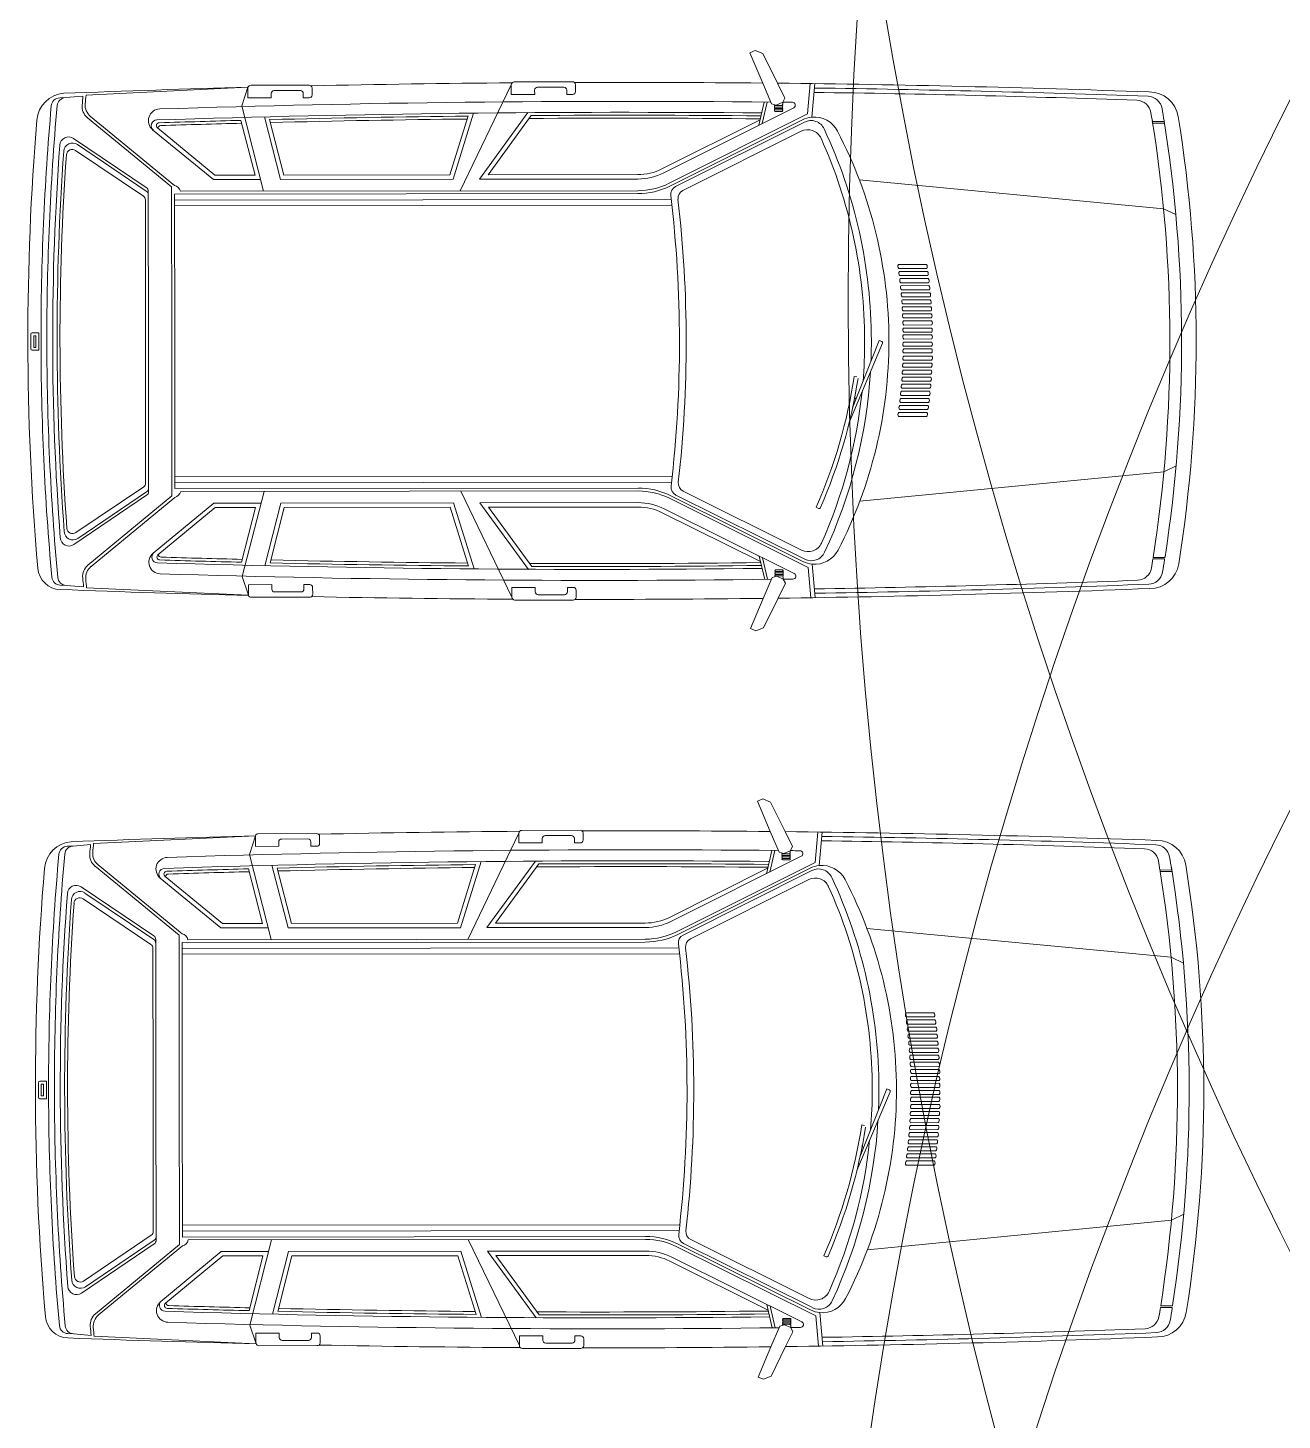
# Model space of a CAD drawing. Header units: millimetres. Extents: x 664 to 1534, y 1164 to 2765.
# Drawn here: x 715.322 to 719.617, y 1385.757 to 1390.523 of the extents above; entities that cross this region are included whole.
import ezdxf

# ---------------------------------------------------------------- set-up
doc = ezdxf.new("R2010")
doc.units = ezdxf.units.MM
doc.layers.get('0').update_dxf_attribs({"lineweight": 20})
doc.layers.add('Barra', color=9, linetype='Continuous', lineweight=9)

msp = doc.modelspace()

# ---------------------------------------------------------------- linework, layer by layer
for p, q in [((717.7939, 1390.4378), (717.8123, 1390.4456)), ((717.7939, 1390.4378), (717.8382, 1390.3344)), ((717.8123, 1390.4456), (717.8386, 1390.4351)), ((717.8386, 1390.4351), (717.8887, 1390.3339)), ((715.5214, 1390.2931), (716.0759, 1390.3198)), ((716.0547, 1390.2558), (716.0757, 1390.3198)), ((716.0754, 1390.3166), (716.0754, 1390.2834)), ((716.0854, 1390.3267), (716.2854, 1390.3269)), ((716.1554, 1390.2985), (716.1554, 1390.2835)), ((716.1654, 1390.3085), (716.2554, 1390.3086)), ((716.2654, 1390.2986), (716.2654, 1390.2836)), ((716.2954, 1390.3169), (716.2954, 1390.2936)), ((716.9774, 1390.3283), (716.8029, 1389.965)), ((716.9774, 1390.3282), (716.9775, 1390.295)), ((716.9775, 1390.295), (717.0575, 1390.2951)), ((716.9874, 1390.3382), (717.1874, 1390.3385)), ((717.0574, 1390.3101), (717.0575, 1390.2951)), ((717.0674, 1390.3201), (717.1574, 1390.3202)), ((717.1674, 1390.3102), (717.1675, 1390.2952)), ((717.1675, 1390.2952), (717.1875, 1390.2952)), ((717.1974, 1390.3285), (717.1974, 1390.3052)), ((717.8382, 1390.3344), (717.8686, 1390.2633)), ((717.8887, 1390.3339), (717.914, 1390.2827)), ((717.9919, 1390.2286), (718.0012, 1390.3325)), ((718.006, 1390.2177), (718.0163, 1390.3323)), ((715.4514, 1390.2844), (715.4313, 1390.2836)), ((715.4514, 1390.2844), (715.511, 1390.2898)), ((716.0547, 1390.2558), (716.1296, 1389.9642)), ((716.0754, 1390.2834), (716.1554, 1390.2835)), ((716.2654, 1390.2836), (716.2854, 1390.2836)), ((717.4972, 1390.0257), (717.9442, 1390.2495)), ((717.843, 1390.2693), (717.8247, 1390.1896)), ((717.8532, 1390.2692), (717.8363, 1390.1954)), ((717.8846, 1390.259), (717.8686, 1390.2633)), ((717.8781, 1390.2607), (717.8781, 1390.2592)), ((717.8801, 1390.2573), (717.9043, 1390.2573)), ((717.8806, 1390.2523), (717.9043, 1390.2523)), ((717.8806, 1390.2473), (717.9043, 1390.2473)), ((717.8846, 1390.259), (717.9066, 1390.2684)), ((717.914, 1390.2827), (717.9066, 1390.2684)), ((717.9067, 1390.2624), (717.9066, 1390.2684)), ((715.8144, 1389.9791), (715.5263, 1390.2157)), ((715.8244, 1389.9839), (715.5367, 1390.2201)), ((716.0518, 1390.2066), (716.1, 1390.0192)), ((716.1322, 1390.2186), (716.1873, 1390.0043)), ((716.1501, 1390.2091), (716.1989, 1390.0193)), ((716.7669, 1390.02), (716.8292, 1390.2215)), ((716.7779, 1390.005), (716.848, 1390.2314)), ((716.8683, 1390.0051), (717.0344, 1390.2331)), ((716.8978, 1390.0201), (717.0457, 1390.2232)), ((717.4905, 1390.0391), (717.829, 1390.2086)), ((717.5151, 1389.9899), (717.9919, 1390.2286)), ((717.522, 1389.9822), (717.9742, 1390.2086)), ((717.5398, 1389.9799), (717.9808, 1390.2007)), ((717.8806, 1390.2423), (717.9043, 1390.2423)), ((717.8806, 1390.2373), (717.9043, 1390.2373)), ((719.1722, 1390.2024), (719.2104, 1390.2025)), ((719.173, 1390.1974), (719.2118, 1390.1975)), ((715.9575, 1390.004), (715.7496, 1390.1747)), ((715.9628, 1390.019), (715.7661, 1390.1805)), ((717.5646, 1389.9665), (717.9698, 1390.1695)), ((715.7278, 1389.9767), (715.4785, 1390.1448)), ((715.7179, 1389.9473), (715.4855, 1390.1039)), ((715.7278, 1389.9647), (715.4919, 1390.1237)), ((716.1, 1390.0192), (715.9628, 1390.019)), ((716.7669, 1390.02), (716.1989, 1390.0193)), ((717.4103, 1390.0207), (716.8978, 1390.0201)), ((715.7344, 1389.9643), (715.735, 1389.4498)), ((715.8144, 1389.9791), (715.815, 1389.4499)), ((717.4104, 1389.9657), (715.8444, 1389.9639)), ((716.1193, 1390.0042), (715.9575, 1390.004)), ((716.7779, 1390.005), (716.1873, 1390.0043)), ((717.4103, 1390.0057), (716.8683, 1390.0051)), ((719.2104, 1389.9038), (718.1692, 1390.0026)), ((715.7245, 1389.9349), (715.725, 1389.4498)), ((717.4104, 1389.9557), (715.8245, 1389.9539)), ((715.8245, 1389.9539), (715.825, 1389.4499)), ((717.5251, 1389.9358), (715.8245, 1389.9339)), ((717.5251, 1389.9158), (715.8245, 1389.9139)), ((719.2104, 1389.9038), (719.2525, 1389.8839)), ((718.3983, 1389.7133), (718.3025, 1389.7132)), ((718.3997, 1389.6993), (718.3039, 1389.6992)), ((718.4018, 1389.6891), (718.306, 1389.689)), ((718.4032, 1389.6751), (718.3074, 1389.675)), ((718.405, 1389.6649), (718.3091, 1389.6648)), ((718.4063, 1389.6509), (718.3105, 1389.6508)), ((718.4074, 1389.6407), (718.3116, 1389.6406)), ((718.4088, 1389.6267), (718.313, 1389.6266)), ((718.4099, 1389.6164), (718.3141, 1389.6163)), ((718.4112, 1389.6024), (718.3155, 1389.6023)), ((718.412, 1389.5922), (718.3162, 1389.5921)), ((718.4133, 1389.5782), (718.3176, 1389.5781)), ((718.4133, 1389.5683), (718.3174, 1389.5682)), ((718.4145, 1389.5443), (718.3187, 1389.5442)), ((718.4146, 1389.5543), (718.3188, 1389.5542)), ((718.4159, 1389.5303), (718.3201, 1389.5302)), ((718.4155, 1389.4955), (718.3197, 1389.4953)), ((718.4158, 1389.52), (718.32, 1389.5199)), ((718.4172, 1389.506), (718.3214, 1389.5059)), ((715.3324, 1389.4744), (715.3324, 1389.4244)), ((715.3598, 1389.4794), (715.3374, 1389.4794)), ((715.3424, 1389.4694), (715.3424, 1389.4294)), ((715.3498, 1389.4694), (715.3424, 1389.4694)), ((715.3499, 1389.4294), (715.3498, 1389.4694)), ((715.3599, 1389.4194), (715.3598, 1389.4794)), ((715.7256, 1388.9648), (715.725, 1389.4498)), ((715.7356, 1388.9353), (715.735, 1389.4498)), ((715.8156, 1388.9207), (715.815, 1389.4499)), ((715.8256, 1388.946), (715.825, 1389.4499)), ((718.1349, 1389.1743), (718.2483, 1389.4433)), ((718.2373, 1389.4534), (718.1459, 1389.2226)), ((718.2456, 1389.4499), (718.2373, 1389.4534)), ((718.4159, 1389.4721), (718.32, 1389.472)), ((718.4169, 1389.4815), (718.3211, 1389.4813)), ((718.4172, 1389.4581), (718.3214, 1389.458)), ((718.4172, 1389.4477), (718.3214, 1389.4476)), ((715.3599, 1389.4194), (715.3374, 1389.4194)), ((715.3499, 1389.4294), (715.3424, 1389.4294)), ((718.4156, 1389.4104), (718.3198, 1389.4103)), ((718.4159, 1389.4337), (718.3201, 1389.4336)), ((718.4169, 1389.4244), (718.3212, 1389.4243)), ((718.4173, 1389.3998), (718.3215, 1389.3997)), ((718.4147, 1389.3615), (718.3189, 1389.3614)), ((718.4148, 1389.3516), (718.3191, 1389.3514)), ((718.416, 1389.3858), (718.3201, 1389.3857)), ((718.4161, 1389.3755), (718.3203, 1389.3754)), ((718.1602, 1389.3283), (718.1513, 1389.3296)), ((718.4116, 1389.3034), (718.3158, 1389.3033)), ((718.4123, 1389.3136), (718.3165, 1389.3135)), ((718.4135, 1389.3375), (718.3177, 1389.3374)), ((718.4136, 1389.3276), (718.3178, 1389.3275)), ((718.4068, 1389.2549), (718.311, 1389.2548)), ((718.4079, 1389.2651), (718.312, 1389.265)), ((718.4092, 1389.2791), (718.3134, 1389.279)), ((718.4103, 1389.2894), (718.3144, 1389.2893)), ((718.4003, 1389.2065), (718.3045, 1389.2064)), ((718.4024, 1389.2167), (718.3065, 1389.2166)), ((718.4037, 1389.2307), (718.3079, 1389.2306)), ((718.4055, 1389.2409), (718.3096, 1389.2408)), ((718.3989, 1389.1925), (718.3031, 1389.1924)), ((719.2115, 1389.0038), (719.2535, 1389.0239)), ((717.5262, 1388.9879), (715.8256, 1388.986)), ((717.5262, 1388.9679), (715.8256, 1388.966)), ((719.2115, 1389.0038), (718.1705, 1388.9026)), ((715.729, 1388.9229), (715.4801, 1388.7542)), ((715.719, 1388.9523), (715.487, 1388.7952)), ((715.729, 1388.935), (715.4935, 1388.7754)), ((715.8156, 1388.9207), (715.528, 1388.6834)), ((715.8256, 1388.916), (715.5385, 1388.6791)), ((717.4115, 1388.9478), (715.8256, 1388.946)), ((717.4116, 1388.9378), (715.8456, 1388.936)), ((716.0565, 1388.6446), (716.1308, 1388.9363)), ((716.9794, 1388.5742), (716.8041, 1388.9371)), ((717.5164, 1388.9139), (717.9937, 1388.6762)), ((717.5233, 1388.9216), (717.976, 1388.6962)), ((717.5411, 1388.9239), (717.9825, 1388.7041)), ((717.5657, 1388.9373), (717.9715, 1388.7353)), ((715.9587, 1388.8961), (715.7513, 1388.725)), ((715.9641, 1388.8811), (715.7678, 1388.7192)), ((716.1206, 1388.8963), (715.9587, 1388.8961)), ((716.1013, 1388.8813), (715.9641, 1388.8811)), ((716.0536, 1388.6938), (716.1013, 1388.8813)), ((716.134, 1388.6819), (716.1886, 1388.8964)), ((716.1519, 1388.6915), (716.2002, 1388.8814)), ((716.7792, 1388.8971), (716.1886, 1388.8964)), ((716.7682, 1388.8821), (716.2002, 1388.8814)), ((716.7682, 1388.8821), (716.831, 1388.6807)), ((716.7792, 1388.8971), (716.8498, 1388.6708)), ((717.4116, 1388.8978), (716.8696, 1388.8972)), ((716.8696, 1388.8972), (717.0362, 1388.6695)), ((717.4116, 1388.8828), (716.8991, 1388.8822)), ((716.8991, 1388.8822), (717.0475, 1388.6795)), ((717.4919, 1388.8646), (717.8308, 1388.6959)), ((717.4986, 1388.8781), (717.946, 1388.6553)), ((718.0293, 1388.8782), (718.0211, 1388.8818)), ((717.8449, 1388.6352), (717.8264, 1388.7148)), ((717.8551, 1388.6353), (717.838, 1388.7091)), ((717.9937, 1388.6762), (718.0033, 1388.5723)), ((718.0077, 1388.6872), (718.0183, 1388.5726)), ((719.1739, 1388.7051), (719.2121, 1388.7052)), ((719.1747, 1388.7101), (719.2135, 1388.7102)), ((716.0565, 1388.6446), (716.0777, 1388.5806)), ((717.8402, 1388.5701), (717.8705, 1388.6413)), ((717.8864, 1388.6456), (717.8705, 1388.6413)), ((717.88, 1388.6439), (717.88, 1388.6453)), ((717.882, 1388.6473), (717.9062, 1388.6474)), ((717.8825, 1388.6673), (717.9061, 1388.6674)), ((717.8825, 1388.6623), (717.9062, 1388.6624)), ((717.8825, 1388.6573), (717.9062, 1388.6574)), ((717.8825, 1388.6523), (717.9062, 1388.6524)), ((717.8864, 1388.6456), (717.9085, 1388.6362)), ((717.9086, 1388.6423), (717.9085, 1388.6362)), ((717.9159, 1388.6219), (717.9085, 1388.6362)), ((715.4533, 1388.6146), (715.4332, 1388.6153)), ((715.4533, 1388.6146), (715.513, 1388.6093)), ((715.5233, 1388.606), (716.0777, 1388.5806)), ((716.0773, 1388.617), (716.1573, 1388.6171)), ((716.0774, 1388.5838), (716.0773, 1388.617)), ((716.1574, 1388.6021), (716.1573, 1388.6171)), ((716.1674, 1388.5921), (716.2574, 1388.5922)), ((716.2673, 1388.6173), (716.2873, 1388.6173)), ((716.2674, 1388.6023), (716.2673, 1388.6173)), ((716.2974, 1388.584), (716.2973, 1388.6073)), ((716.9794, 1388.6075), (717.0594, 1388.6076)), ((716.9794, 1388.5743), (716.9794, 1388.6075)), ((717.0594, 1388.5926), (717.0594, 1388.6076)), ((717.0694, 1388.5826), (717.1594, 1388.5827)), ((717.1694, 1388.6077), (717.1894, 1388.6078)), ((717.1694, 1388.5927), (717.1694, 1388.6077)), ((717.1994, 1388.5745), (717.1994, 1388.5978)), ((717.8907, 1388.5707), (717.9159, 1388.6219)), ((716.0874, 1388.5738), (716.2874, 1388.574)), ((716.9895, 1388.5643), (717.1895, 1388.5645)), ((717.7962, 1388.4666), (717.8402, 1388.5701)), ((717.8408, 1388.4694), (717.8907, 1388.5707)), ((717.7962, 1388.4666), (717.8146, 1388.4588)), ((717.8146, 1388.4588), (717.8408, 1388.4694)), ((717.8198, 1387.8755), (717.8382, 1387.8834)), ((717.8198, 1387.8755), (717.864, 1387.7721)), ((717.8382, 1387.8834), (717.8644, 1387.8729)), ((717.8644, 1387.8729), (717.9146, 1387.7716)), ((717.0033, 1387.7661), (716.8288, 1387.4028)), ((717.0033, 1387.766), (717.0033, 1387.7328)), ((717.0133, 1387.776), (717.2133, 1387.7762)), ((717.2233, 1387.7663), (717.2233, 1387.743)), ((717.864, 1387.7721), (717.8945, 1387.7011)), ((717.9146, 1387.7716), (717.9399, 1387.7205)), ((718.0178, 1387.6664), (718.0271, 1387.7703)), ((718.0318, 1387.6555), (718.0422, 1387.7701)), ((715.4773, 1387.7222), (715.4571, 1387.7214)), ((715.4773, 1387.7222), (715.5369, 1387.7276)), ((715.5473, 1387.7309), (716.1018, 1387.7576)), ((716.0806, 1387.6936), (716.1016, 1387.7576)), ((716.1013, 1387.7544), (716.1013, 1387.7212)), ((716.1013, 1387.7212), (716.1813, 1387.7213)), ((716.1113, 1387.7644), (716.3113, 1387.7647)), ((716.1813, 1387.7363), (716.1813, 1387.7213)), ((716.1913, 1387.7463), (716.2813, 1387.7464)), ((716.2913, 1387.7364), (716.2913, 1387.7214)), ((716.2913, 1387.7214), (716.3113, 1387.7214)), ((716.3213, 1387.7547), (716.3213, 1387.7314)), ((717.0033, 1387.7328), (717.0833, 1387.7328)), ((717.0833, 1387.7478), (717.0833, 1387.7328)), ((717.0933, 1387.7579), (717.1833, 1387.758)), ((717.1933, 1387.748), (717.1933, 1387.733)), ((717.1933, 1387.733), (717.2133, 1387.733)), ((717.9399, 1387.7205), (717.9325, 1387.7062)), ((716.0806, 1387.6936), (716.1555, 1387.402)), ((716.8942, 1387.4428), (717.0603, 1387.6709)), ((717.5231, 1387.4634), (717.9701, 1387.6872)), ((717.8689, 1387.7071), (717.8506, 1387.6274)), ((717.8791, 1387.707), (717.8622, 1387.6332)), ((717.9104, 1387.6968), (717.8945, 1387.7011)), ((717.904, 1387.6985), (717.904, 1387.697)), ((717.906, 1387.695), (717.9302, 1387.695)), ((717.9065, 1387.69), (717.9302, 1387.69)), ((717.9065, 1387.685), (717.9302, 1387.685)), ((717.9065, 1387.68), (717.9302, 1387.68)), ((717.9065, 1387.675), (717.9302, 1387.675)), ((717.9104, 1387.6968), (717.9325, 1387.7062)), ((717.9326, 1387.7001), (717.9325, 1387.7062)), ((715.8403, 1387.4169), (715.5522, 1387.6535)), ((715.8503, 1387.4216), (715.5626, 1387.6579)), ((716.0777, 1387.6443), (716.1259, 1387.457)), ((716.1581, 1387.6564), (716.2132, 1387.4421)), ((716.176, 1387.6469), (716.2248, 1387.4571)), ((716.7928, 1387.4577), (716.8551, 1387.6592)), ((716.8038, 1387.4427), (716.8738, 1387.6692)), ((716.9237, 1387.4579), (717.0716, 1387.6609)), ((717.5164, 1387.4768), (717.8549, 1387.6464)), ((717.541, 1387.4277), (718.0178, 1387.6664)), ((717.5479, 1387.4199), (718.0001, 1387.6464)), ((717.5657, 1387.4176), (718.0067, 1387.6385)), ((719.1981, 1387.6402), (719.2363, 1387.6403)), ((719.1989, 1387.6352), (719.2377, 1387.6353)), ((715.7537, 1387.4145), (715.5043, 1387.5826)), ((715.9833, 1387.4418), (715.7755, 1387.6125)), ((715.9887, 1387.4568), (715.792, 1387.6183)), ((717.5904, 1387.4043), (717.9957, 1387.6073)), ((715.7437, 1387.385), (715.5114, 1387.5417)), ((715.7537, 1387.4024), (715.5178, 1387.5614)), ((716.1452, 1387.442), (715.9833, 1387.4418)), ((716.1259, 1387.457), (715.9887, 1387.4568)), ((716.8038, 1387.4427), (716.2132, 1387.4421)), ((716.7928, 1387.4577), (716.2248, 1387.4571)), ((717.4362, 1387.4435), (716.8942, 1387.4428)), ((717.4362, 1387.4585), (716.9237, 1387.4579)), ((719.2363, 1387.3416), (718.1951, 1387.4404)), ((715.7603, 1387.4021), (715.7609, 1386.8876)), ((715.8403, 1387.4169), (715.8409, 1386.8877)), ((717.4363, 1387.3935), (715.8503, 1387.3916)), ((715.8503, 1387.3916), (715.8509, 1386.8877)), ((717.4363, 1387.4035), (715.8703, 1387.4017)), ((715.7504, 1387.3726), (715.7509, 1386.8876)), ((717.551, 1387.3736), (715.8504, 1387.3716)), ((717.551, 1387.3536), (715.8504, 1387.3516)), ((719.2363, 1387.3416), (719.2784, 1387.3216)), ((718.4242, 1387.1511), (718.3284, 1387.151)), ((718.4256, 1387.1371), (718.3298, 1387.137)), ((718.4277, 1387.1269), (718.3319, 1387.1268)), ((718.4291, 1387.1129), (718.3333, 1387.1128)), ((718.4309, 1387.1026), (718.335, 1387.1025)), ((718.4322, 1387.0887), (718.3364, 1387.0885)), ((718.4333, 1387.0784), (718.3375, 1387.0783)), ((718.4347, 1387.0644), (718.3389, 1387.0643)), ((718.4358, 1387.0542), (718.3399, 1387.0541)), ((718.4371, 1387.0402), (718.3413, 1387.0401)), ((718.4379, 1387.03), (718.342, 1387.0299)), ((718.4391, 1387.006), (718.3433, 1387.0059)), ((718.4392, 1387.016), (718.3434, 1387.0159)), ((718.4404, 1386.9821), (718.3446, 1386.982)), ((718.4405, 1386.992), (718.3447, 1386.9919)), ((718.4417, 1386.9578), (718.3459, 1386.9577)), ((718.4418, 1386.9681), (718.346, 1386.968)), ((715.3582, 1386.9121), (715.3583, 1386.8621)), ((715.3857, 1386.9172), (715.3632, 1386.9171)), ((715.3858, 1386.8572), (715.3857, 1386.9172)), ((718.4414, 1386.9332), (718.3456, 1386.9331)), ((718.4417, 1386.9099), (718.3459, 1386.9098)), ((718.4428, 1386.9192), (718.347, 1386.9191)), ((718.443, 1386.9438), (718.3473, 1386.9437)), ((715.3683, 1386.9071), (715.3683, 1386.8671)), ((715.3757, 1386.9071), (715.3683, 1386.9071)), ((715.3758, 1386.8671), (715.3683, 1386.8671)), ((715.3758, 1386.8671), (715.3757, 1386.9071)), ((715.7515, 1386.4025), (715.7509, 1386.8876)), ((715.7615, 1386.3731), (715.7609, 1386.8876)), ((715.8415, 1386.3585), (715.8409, 1386.8877)), ((715.8515, 1386.3838), (715.8509, 1386.8877)), ((718.1607, 1386.612), (718.2742, 1386.8811)), ((718.2632, 1386.8912), (718.1718, 1386.6603)), ((718.2715, 1386.8877), (718.2632, 1386.8912)), ((718.4418, 1386.8715), (718.346, 1386.8714)), ((718.4428, 1386.8621), (718.347, 1386.862)), ((718.4431, 1386.8959), (718.3473, 1386.8958)), ((718.4431, 1386.8855), (718.3473, 1386.8854)), ((715.3858, 1386.8572), (715.3633, 1386.8571)), ((718.4415, 1386.8481), (718.3457, 1386.848)), ((718.4418, 1386.8236), (718.346, 1386.8234)), ((718.4419, 1386.8133), (718.3462, 1386.8132)), ((718.4432, 1386.8376), (718.3474, 1386.8374)), ((718.1861, 1386.766), (718.1772, 1386.7674)), ((718.4394, 1386.7753), (718.3436, 1386.7752)), ((718.4395, 1386.7654), (718.3437, 1386.7652)), ((718.4406, 1386.7993), (718.3448, 1386.7992)), ((718.4407, 1386.7893), (718.3449, 1386.7892)), ((718.4361, 1386.7271), (718.3403, 1386.727)), ((718.4375, 1386.7411), (718.3417, 1386.741)), ((718.4382, 1386.7514), (718.3424, 1386.7512)), ((718.4314, 1386.6787), (718.3355, 1386.6786)), ((718.4327, 1386.6927), (718.3369, 1386.6926)), ((718.4337, 1386.7029), (718.3379, 1386.7028)), ((718.4351, 1386.7169), (718.3393, 1386.7168)), ((718.4248, 1386.6302), (718.329, 1386.6301)), ((718.4261, 1386.6442), (718.3304, 1386.6441)), ((718.4283, 1386.6545), (718.3324, 1386.6544)), ((718.4296, 1386.6685), (718.3338, 1386.6684)), ((719.2374, 1386.4416), (718.1964, 1386.3404)), ((719.2374, 1386.4416), (719.2794, 1386.4616)), ((715.7449, 1386.3901), (715.5129, 1386.233)), ((717.5521, 1386.4257), (715.8515, 1386.4238)), ((717.5521, 1386.4057), (715.8515, 1386.4038)), ((717.4374, 1386.3856), (715.8515, 1386.3838)), ((715.7549, 1386.3607), (715.5059, 1386.192)), ((715.7549, 1386.3727), (715.5194, 1386.2132)), ((715.8415, 1386.3585), (715.5539, 1386.1212)), ((715.8515, 1386.3538), (715.5644, 1386.1168)), ((717.4374, 1386.3756), (715.8715, 1386.3738)), ((716.0824, 1386.0824), (716.1567, 1386.3741)), ((717.0053, 1386.012), (716.83, 1386.3749)), ((717.5423, 1386.3516), (718.0196, 1386.114)), ((717.5491, 1386.3594), (718.0019, 1386.134)), ((717.5669, 1386.3617), (718.0084, 1386.1419)), ((717.5916, 1386.3751), (717.9974, 1386.1731)), ((715.9846, 1386.3339), (715.7772, 1386.1628)), ((715.99, 1386.3189), (715.7937, 1386.1569)), ((716.1465, 1386.3341), (715.9846, 1386.3339)), ((716.1272, 1386.3191), (715.99, 1386.3189)), ((716.0795, 1386.1316), (716.1272, 1386.3191)), ((716.1598, 1386.1197), (716.2144, 1386.3342)), ((716.1778, 1386.1293), (716.2261, 1386.3192)), ((716.8051, 1386.3349), (716.2144, 1386.3342)), ((716.7941, 1386.3198), (716.2261, 1386.3192)), ((716.7941, 1386.3198), (716.8568, 1386.1185)), ((716.8051, 1386.3349), (716.8756, 1386.1086)), ((717.4375, 1386.3356), (716.8954, 1386.335)), ((716.8954, 1386.335), (717.0621, 1386.1073)), ((717.4375, 1386.3206), (716.925, 1386.32)), ((716.925, 1386.32), (717.0734, 1386.1173)), ((717.5178, 1386.3024), (717.8567, 1386.1337)), ((717.5244, 1386.3158), (717.9719, 1386.093)), ((718.0552, 1386.316), (718.047, 1386.3196)), ((717.8707, 1386.0729), (717.8523, 1386.1526)), ((717.881, 1386.0731), (717.8639, 1386.1468)), ((719.2006, 1386.1479), (719.2394, 1386.1479)), ((717.9083, 1386.1051), (717.932, 1386.1051)), ((717.9083, 1386.1001), (717.932, 1386.1001)), ((718.0196, 1386.114), (718.0291, 1386.0101)), ((718.0336, 1386.1249), (718.0442, 1386.0103)), ((719.1998, 1386.1429), (719.238, 1386.1429)), ((715.4792, 1386.0523), (715.4591, 1386.0531)), ((715.4792, 1386.0523), (715.5389, 1386.0471)), ((716.0824, 1386.0824), (716.1036, 1386.0184)), ((716.1032, 1386.0548), (716.1832, 1386.0549)), ((716.1033, 1386.0216), (716.1032, 1386.0548)), ((716.1832, 1386.0399), (716.1832, 1386.0549)), ((716.2932, 1386.055), (716.3132, 1386.0551)), ((716.2932, 1386.04), (716.2932, 1386.055)), ((717.8661, 1386.0079), (717.8963, 1386.079)), ((717.9123, 1386.0834), (717.8963, 1386.079)), ((717.9059, 1386.0816), (717.9059, 1386.0831)), ((717.9079, 1386.0851), (717.9321, 1386.0851)), ((717.9084, 1386.0951), (717.932, 1386.0951)), ((717.9084, 1386.0901), (717.932, 1386.0901)), ((717.9123, 1386.0834), (717.9344, 1386.074)), ((717.9166, 1386.0085), (717.9418, 1386.0597)), ((717.9345, 1386.0801), (717.9344, 1386.074)), ((717.9418, 1386.0597), (717.9344, 1386.074)), ((715.5492, 1386.0438), (716.1036, 1386.0184)), ((716.1133, 1386.0116), (716.3133, 1386.0118)), ((716.1932, 1386.0299), (716.2832, 1386.03)), ((716.3233, 1386.0218), (716.3232, 1386.0451)), ((717.0053, 1386.0453), (717.0853, 1386.0454)), ((717.0053, 1386.012), (717.0053, 1386.0453)), ((717.0153, 1386.0021), (717.2153, 1386.0023)), ((717.0853, 1386.0304), (717.0853, 1386.0454)), ((717.0953, 1386.0204), (717.1853, 1386.0205)), ((717.1953, 1386.0305), (717.1953, 1386.0455)), ((717.1953, 1386.0455), (717.2153, 1386.0455)), ((717.2253, 1386.0123), (717.2253, 1386.0355)), ((717.8221, 1385.9044), (717.8661, 1386.0079)), ((717.8667, 1385.9072), (717.9166, 1386.0085)), ((717.8405, 1385.8966), (717.8667, 1385.9072)), ((717.8221, 1385.9044), (717.8405, 1385.8966))]:
    msp.add_line(p, q)
for centre, radius, start, end in [((715.4529, 1390.1995), 0.1, 94.3997, 175.2597), ((717.3638, 1341.1883), 49.1483, 91.50165, 92.23727), ((724.3735, 1389.4598), 8.8912, 174.62182, 174.81513), ((716.0854, 1390.3167), 0.01, 161.7545, 180.066), ((716.0854, 1390.3167), 0.01, 90.066, 161.7545), ((716.1654, 1390.2985), 0.01, 90.066, 180.066), ((716.2554, 1390.2986), 0.01, 0.066, 90.066), ((716.2854, 1390.3169), 0.01, 53.8482, 90.066), ((716.2854, 1390.2936), 0.01, 270.066, 0.066), ((717.3638, 1341.1883), 49.1483, 90.44725, 91.25047), ((716.2854, 1390.3169), 0.01, 0.066, 53.8482), ((716.9874, 1390.3282), 0.01, 136.2112, 180.066), ((716.9874, 1390.3282), 0.01, 90.066, 136.2112), ((717.0674, 1390.3101), 0.01, 90.066, 180.066), ((717.1574, 1390.3102), 0.01, 0.066, 90.066), ((717.1874, 1390.3285), 0.01, 52.1104, 90.066), ((717.1874, 1390.3052), 0.01, 270.066, 0.066), ((717.3638, 1341.1883), 49.1483, 89.44705, 90.19851), ((717.1874, 1390.3285), 0.01, 0.066, 52.1104), ((717.3638, 1341.1883), 49.1483, 87.90358, 89.38812), ((717.3638, 1341.1883), 49.1183, 87.95151, 89.24207), ((717.3638, 1341.1883), 49.1333, 87.90744, 89.24073), ((719.1619, 1390.2038), 0.1, 9.1427, 90.066), ((719.1619, 1390.2038), 0.1, 9.1427, 90.066), ((724.3735, 1389.4598), 9.0062, 174.92592, 180.06601), ((724.3735, 1389.4598), 8.9862, 174.90949, 180.06601), ((715.4324, 1390.2537), 0.03, 92.2542, 174.9259), ((715.4526, 1390.2545), 0.03, 92.2307, 174.9095), ((715.558, 1390.2544), 0.05, 174.8494, 230.6091), ((724.3735, 1389.4598), 8.9012, 174.64958, 174.8494), ((715.5684, 1390.2588), 0.05, 174.8151, 230.6091), ((715.775, 1390.2056), 0.04, 91.8683, 230.6091), ((717.3739, 1341.1884), 49.0833, 89.42547, 91.86827), ((717.8801, 1390.2593), 0.002, 180.066, 270.066), ((717.8806, 1390.2548), 0.0025, 90.066, 270.066), ((717.8806, 1390.2498), 0.0025, 90.066, 270.066), ((717.8806, 1390.2448), 0.0025, 90.066, 270.066), ((717.9017, 1390.2623), 0.005, 270.066, 0.9802), ((717.9043, 1390.2548), 0.0025, 270.066, 90.066), ((717.9043, 1390.2498), 0.0025, 270.066, 90.066), ((717.9043, 1390.2448), 0.0025, 270.066, 90.066), ((717.3739, 1341.1884), 49.0833, 89.33934, 89.37789), ((717.9397, 1390.2584), 0.01, 296.6006, 89.3393), ((719.1178, 1390.2253), 0.05, 9.4863, 87.9515), ((719.1561, 1390.2389), 0.05, 9.5722, 87.9074), ((714.4681, 1389.4484), 4.8042, 9.0592, 9.5722), ((724.3735, 1389.4598), 9.0512, 175.25973, 180.06601), ((715.7649, 1390.188), 0.02, 91.8686, 230.6091), ((715.7725, 1390.1883), 0.01, 91.8597, 230.6091), ((717.3639, 1341.1758), 49.0583, 89.45048, 91.86856), ((717.3639, 1341.1758), 49.0483, 91.53283, 91.8597), ((717.3639, 1341.1758), 49.0483, 90.62469, 91.41797), ((717.3639, 1341.1758), 49.0383, 90.62844, 91.41527), ((717.3639, 1341.1758), 49.0383, 89.45561, 90.38034), ((717.3639, 1341.1758), 49.0483, 89.45304, 90.37171), ((717.8806, 1390.2398), 0.0025, 90.066, 270.066), ((717.9043, 1390.2398), 0.0025, 270.066, 90.066), ((718.0145, 1390.1281), 0.09, 95.4724, 116.6006), ((718.0032, 1390.156), 0.05, 25.1043, 116.6006), ((718.0145, 1390.1281), 0.09, 27.4964, 95.4724), ((714.4681, 1389.4484), 4.7642, 9.1072, 9.4863), ((714.4681, 1389.4484), 4.7642, 351.0857, 9.1427), ((719.2104, 1390.2045), 0.002, 270.066, 9.0592), ((714.4681, 1389.4484), 4.8042, 351.1815, 9.1427), ((719.2118, 1390.1955), 0.002, 8.9505, 90.066), ((714.4681, 1389.4484), 4.8542, 350.9893, 9.1427), ((715.4617, 1390.12), 0.03, 56.0157, 175.7633), ((715.7774, 1390.1786), 0.01, 91.8464, 175.3343), ((717.3571, 1341.1758), 49.0383, 91.52229, 91.84638), ((717.9922, 1390.1248), 0.05, 24.279, 116.6006), ((716.4978, 1389.4507), 1.7124, 0.066, 25.1043), ((716.7135, 1389.4509), 1.5567, 0.066, 27.4964), ((724.3735, 1389.4598), 8.9662, 175.76327, 180.06601), ((715.4752, 1390.0988), 0.03, 56.0157, 175.8924), ((715.4744, 1390.0873), 0.02, 56.0157, 175.9665), ((716.4978, 1389.4507), 1.6894, 0.066, 24.279), ((724.3735, 1389.4598), 8.9512, 175.89238, 180.06601), ((724.3735, 1389.4598), 8.9412, 175.96647, 180.06601), ((717.4101, 1390.2057), 0.185, 270.066, 296.6006), ((717.4101, 1390.2057), 0.2, 270.066, 296.6006), ((715.7194, 1389.9643), 0.015, 0.066, 56.0157), ((715.7195, 1389.9522), 0.015, 0.066, 56.0157), ((715.819, 1389.9584), 0.0261, 12.195, 77.9371), ((717.4101, 1390.2057), 0.24, 270.066, 296.6006), ((717.4101, 1390.2057), 0.25, 270.066, 296.6006), ((717.5533, 1389.9531), 0.03, 116.6006, 186.7782), ((717.578, 1389.9397), 0.03, 116.6006, 186.5633), ((715.7095, 1389.9348), 0.015, 0.066, 56.0157), ((713.2957, 1389.447), 4.2575, 0.066, 6.7782), ((713.2957, 1389.447), 4.2805, 0.066, 6.5633), ((718.3112, 1389.707), 0.0107, 144.5014, 226.9316), ((718.3147, 1389.6828), 0.0107, 144.5014, 226.9316), ((718.3909, 1389.7055), 0.0108, 324.7875, 46.1995), ((718.3944, 1389.6813), 0.0108, 324.7875, 46.1995), ((718.3178, 1389.6586), 0.0107, 144.5014, 226.9316), ((718.3203, 1389.6344), 0.0107, 144.5014, 226.9316), ((718.3975, 1389.6571), 0.0108, 324.7875, 46.1995), ((718.4, 1389.6329), 0.0108, 324.7875, 46.1995), ((718.3227, 1389.6101), 0.0107, 144.5014, 226.9316), ((718.3248, 1389.5859), 0.0107, 144.5014, 226.9316), ((718.4024, 1389.6087), 0.0108, 324.7875, 46.1995), ((718.4045, 1389.5844), 0.0108, 324.7875, 46.1995), ((718.3261, 1389.562), 0.0107, 144.5014, 226.9316), ((718.3274, 1389.538), 0.0107, 144.5014, 226.9316), ((718.4058, 1389.5605), 0.0108, 324.7875, 46.1995), ((718.4071, 1389.5365), 0.0108, 324.7875, 46.1995), ((718.3284, 1389.4891), 0.0107, 144.5014, 226.9316), ((718.3287, 1389.5137), 0.0107, 144.5014, 226.9316), ((718.4081, 1389.4877), 0.0108, 324.7875, 46.1995), ((718.4083, 1389.5123), 0.0108, 324.7875, 46.1995), ((724.3735, 1389.4598), 9.0512, 180.06601, 184.9849), ((715.3374, 1389.4744), 0.005, 90.066, 180.066), ((724.3735, 1389.4598), 9.0062, 180.06601, 185.20611), ((724.3735, 1389.4598), 8.9862, 180.06601, 185.22254), ((724.3735, 1389.4598), 8.9662, 180.06601, 184.36876), ((724.3735, 1389.4598), 8.9512, 180.06601, 184.23965), ((724.3735, 1389.4598), 8.9412, 180.06601, 184.16556), ((713.2957, 1389.447), 4.2575, 353.3538, 0.066), ((713.2957, 1389.447), 4.2805, 353.5687, 0.066), ((716.7135, 1389.4509), 1.5567, 332.6356, 0.066), ((716.4978, 1389.4507), 1.6894, 355.3121, 0.066), ((716.4978, 1389.4507), 1.7124, 357.6818, 0.066), ((718.2437, 1389.4453), 0.005, 337.1443, 67.1443), ((718.3287, 1389.4658), 0.0107, 144.5014, 226.9316), ((718.3288, 1389.4398), 0.0107, 133.2004, 215.6306), ((718.4084, 1389.4643), 0.0108, 324.7875, 46.1995), ((718.4084, 1389.4415), 0.0108, 313.9325, 35.3445), ((715.3374, 1389.4244), 0.005, 180.066, 270.066), ((718.3285, 1389.4165), 0.0107, 133.2004, 215.6306), ((718.3288, 1389.3919), 0.0107, 133.2004, 215.6306), ((718.4081, 1389.4181), 0.0108, 313.9325, 35.3445), ((718.4085, 1389.3936), 0.0108, 313.9325, 35.3445), ((716.4978, 1389.4507), 1.7124, 335.0277, 356.4735), ((718.3264, 1389.3437), 0.0107, 133.2004, 215.6306), ((718.3276, 1389.3676), 0.0107, 133.2004, 215.6306), ((718.406, 1389.3453), 0.0108, 313.9325, 35.3445), ((718.4073, 1389.3693), 0.0108, 313.9325, 35.3445), ((716.3989, 1389.5963), 1.7726, 336.229, 351.3464), ((716.3931, 1389.598), 1.7926, 336.4149, 351.1604), ((718.3231, 1389.2955), 0.0107, 133.2004, 215.6306), ((718.3252, 1389.3197), 0.0107, 133.2004, 215.6306), ((718.4028, 1389.2971), 0.0108, 313.9325, 35.3445), ((718.4048, 1389.3214), 0.0108, 313.9325, 35.3445), ((716.4978, 1389.4507), 1.6894, 335.853, 354.1101), ((718.1503, 1389.2529), 0.005, 351.1604, 81.3207), ((718.3183, 1389.247), 0.0107, 133.2004, 215.6306), ((718.3207, 1389.2712), 0.0107, 133.2004, 215.6306), ((718.398, 1389.2487), 0.0108, 313.9325, 35.3445), ((718.4004, 1389.2729), 0.0108, 313.9325, 35.3445), ((718.3118, 1389.1986), 0.0107, 133.2004, 215.6306), ((718.3152, 1389.2228), 0.0107, 133.2004, 215.6306), ((718.3915, 1389.2002), 0.0108, 313.9325, 35.3445), ((718.3949, 1389.2245), 0.0108, 313.9325, 35.3445), ((715.7106, 1388.9648), 0.015, 304.1163, 0.066), ((717.5791, 1388.9642), 0.03, 173.5687, 243.5314), ((715.7206, 1388.9474), 0.015, 304.1163, 0.066), ((715.7206, 1388.9353), 0.015, 304.1163, 0.066), ((715.8201, 1388.9415), 0.0261, 282.195, 347.9371), ((717.4118, 1388.6978), 0.25, 63.5314, 90.066), ((717.4118, 1388.6978), 0.24, 63.5314, 90.066), ((717.5544, 1388.9508), 0.03, 173.3538, 243.5314), ((717.4118, 1388.6978), 0.2, 63.5314, 90.066), ((717.4118, 1388.6978), 0.185, 63.5314, 90.066), ((718.0314, 1388.8828), 0.005, 246.2547, 336.4149), ((715.4632, 1388.7791), 0.03, 184.3688, 304.1163), ((715.4767, 1388.8002), 0.03, 184.2397, 304.1163), ((715.4758, 1388.8117), 0.02, 184.1656, 304.1163), ((715.7767, 1388.6941), 0.04, 129.5229, 268.2638), ((715.7666, 1388.7117), 0.02, 129.5229, 268.2635), ((715.7791, 1388.7211), 0.01, 184.7978, 268.2857), ((717.9938, 1388.7801), 0.05, 243.5314, 335.853), ((718.0048, 1388.7489), 0.05, 243.5314, 335.0277), ((718.0161, 1388.7768), 0.09, 264.6596, 332.6356), ((715.4362, 1388.6802), 0.08, 184.9849, 267.8785), ((715.5599, 1388.6449), 0.05, 129.5229, 185.2826), ((715.5703, 1388.6405), 0.05, 129.5229, 185.3169), ((715.7742, 1388.7115), 0.01, 129.5229, 268.2723), ((717.2526, 1437.7275), 49.0583, 268.26347, 270.68155), ((717.2526, 1437.7275), 49.0483, 268.27232, 268.5992), ((717.2458, 1437.7275), 49.0383, 268.28565, 268.60974), ((717.2526, 1437.7275), 49.0483, 268.71406, 269.50734), ((717.2526, 1437.7275), 49.0383, 268.71676, 269.50359), ((717.2526, 1437.7275), 49.0383, 269.75169, 270.67642), ((717.2526, 1437.7275), 49.0483, 269.76032, 270.67899), ((718.0161, 1388.7768), 0.09, 243.5314, 264.6596), ((719.1196, 1388.6821), 0.05, 272.1805, 350.6458), ((719.1636, 1388.7038), 0.1, 270.066, 350.9893), ((714.4681, 1389.4484), 4.7642, 350.6458, 351.0248), ((714.4681, 1389.4484), 4.8042, 350.5598, 351.0728), ((719.2121, 1388.7032), 0.002, 351.0728, 90.066), ((719.2135, 1388.7122), 0.002, 270.066, 351.1815), ((715.4343, 1388.6453), 0.03, 185.2061, 267.8778), ((715.4544, 1388.6445), 0.03, 185.2225, 267.9013), ((724.3735, 1389.4598), 8.9012, 185.28263, 185.48245), ((724.3735, 1389.4598), 8.8912, 185.3169, 185.5102), ((717.2627, 1437.7149), 49.0833, 268.26376, 270.70656), ((717.8825, 1388.6648), 0.0025, 90.066, 270.066), ((717.8825, 1388.6598), 0.0025, 90.066, 270.066), ((717.8825, 1388.6548), 0.0025, 90.066, 270.066), ((717.8825, 1388.6498), 0.0025, 90.066, 270.066), ((717.882, 1388.6453), 0.002, 90.066, 180.066), ((717.9036, 1388.6424), 0.005, 359.1518, 90.066), ((717.9062, 1388.6649), 0.0025, 270.066, 90.066), ((717.9062, 1388.6599), 0.0025, 270.066, 90.066), ((717.9062, 1388.6549), 0.0025, 270.066, 90.066), ((717.9062, 1388.6499), 0.0025, 270.066, 90.066), ((717.2627, 1437.7149), 49.0833, 270.75414, 270.79269), ((717.9416, 1388.6463), 0.01, 270.7927, 63.5314), ((717.2526, 1437.7149), 49.1183, 270.88996, 272.18051), ((719.1579, 1388.6686), 0.05, 272.2246, 350.5598), ((717.2526, 1437.7149), 49.1483, 267.87851, 268.63038), ((716.0874, 1388.5838), 0.01, 180.066, 198.3775), ((716.0874, 1388.5838), 0.01, 198.3775, 270.066), ((716.1674, 1388.6021), 0.01, 180.066, 270.066), ((716.2574, 1388.6022), 0.01, 270.066, 0.066), ((716.2873, 1388.6073), 0.01, 0.066, 90.066), ((716.2874, 1388.584), 0.01, 306.2838, 0.066), ((717.0694, 1388.5926), 0.01, 180.066, 270.066), ((717.1594, 1388.5927), 0.01, 270.066, 0.066), ((717.1894, 1388.5978), 0.01, 0.066, 90.066), ((717.2526, 1437.7149), 49.1483, 270.74391, 272.22845), ((717.2526, 1437.7149), 49.1333, 270.8913, 272.22459), ((716.2874, 1388.584), 0.01, 270.066, 306.2838), ((717.2526, 1437.7149), 49.1483, 268.88156, 269.68478), ((716.9894, 1388.5743), 0.01, 180.066, 223.9208), ((716.9894, 1388.5743), 0.01, 223.9208, 270.066), ((717.1894, 1388.5745), 0.01, 270.066, 308.0216), ((717.1894, 1388.5745), 0.01, 308.0216, 0.066), ((717.2526, 1437.7149), 49.1483, 269.93352, 270.68498), ((717.3897, 1338.6261), 49.1483, 90.44725, 91.25047), ((717.0133, 1387.766), 0.01, 136.2112, 180.066), ((717.0133, 1387.766), 0.01, 90.066, 136.2112), ((717.2133, 1387.7662), 0.01, 52.1104, 90.066), ((717.3897, 1338.6261), 49.1483, 89.44705, 90.19851), ((717.2133, 1387.7662), 0.01, 0.066, 52.1104), ((717.3897, 1338.6261), 49.1483, 87.90358, 89.38812), ((715.4788, 1387.6373), 0.1, 94.3997, 175.2597), ((715.4583, 1387.6914), 0.03, 92.2542, 174.9259), ((715.4785, 1387.6922), 0.03, 92.2307, 174.9095), ((717.3897, 1338.6261), 49.1483, 91.50165, 92.23727), ((724.3994, 1386.8975), 8.9012, 174.64958, 174.8494), ((724.3994, 1386.8975), 8.8912, 174.62182, 174.81513), ((716.1113, 1387.7544), 0.01, 161.7545, 180.066), ((716.1113, 1387.7544), 0.01, 90.066, 161.7545), ((716.1913, 1387.7363), 0.01, 90.066, 180.066), ((716.2813, 1387.7364), 0.01, 0.066, 90.066), ((716.3113, 1387.7547), 0.01, 53.8482, 90.066), ((716.3113, 1387.7314), 0.01, 270.066, 0.066), ((716.3113, 1387.7547), 0.01, 0.066, 53.8482), ((717.0933, 1387.7479), 0.01, 90.066, 180.066), ((717.1833, 1387.748), 0.01, 0.066, 90.066), ((717.2133, 1387.743), 0.01, 270.066, 0.066), ((717.3897, 1338.6261), 49.1183, 87.95151, 89.24207), ((717.3897, 1338.6261), 49.1333, 87.90744, 89.24073), ((719.182, 1387.6767), 0.05, 9.5722, 87.9074), ((719.1878, 1387.6415), 0.1, 9.1427, 90.066), ((719.1878, 1387.6415), 0.1, 9.1427, 90.066), ((724.3994, 1386.8975), 9.0062, 174.92592, 180.06601), ((724.3994, 1386.8975), 8.9862, 174.90949, 180.06601), ((715.5839, 1387.6922), 0.05, 174.8494, 230.6091), ((715.5943, 1387.6965), 0.05, 174.8151, 230.6091), ((715.8009, 1387.6434), 0.04, 91.8683, 230.6091), ((717.3897, 1338.6135), 49.0583, 89.45048, 91.86856), ((717.3998, 1338.6261), 49.0833, 89.42547, 91.86827), ((717.906, 1387.697), 0.002, 180.066, 270.066), ((717.9065, 1387.6925), 0.0025, 90.066, 270.066), ((717.9065, 1387.6875), 0.0025, 90.066, 270.066), ((717.9065, 1387.6825), 0.0025, 90.066, 270.066), ((717.9065, 1387.6775), 0.0025, 90.066, 270.066), ((717.9276, 1387.7), 0.005, 270.066, 0.9802), ((717.9302, 1387.6925), 0.0025, 270.066, 90.066), ((717.9302, 1387.6875), 0.0025, 270.066, 90.066), ((717.9302, 1387.6825), 0.0025, 270.066, 90.066), ((717.9302, 1387.6775), 0.0025, 270.066, 90.066), ((717.3998, 1338.6261), 49.0833, 89.33934, 89.37789), ((717.9656, 1387.6962), 0.01, 296.6006, 89.3393), ((719.1437, 1387.6631), 0.05, 9.4863, 87.9515), ((714.494, 1386.8861), 4.7642, 9.1072, 9.4863), ((714.494, 1386.8861), 4.8042, 9.0592, 9.5722), ((724.3994, 1386.8975), 9.0512, 175.25973, 180.06601), ((715.7908, 1387.6258), 0.02, 91.8686, 230.6091), ((715.7983, 1387.626), 0.01, 91.8597, 230.6091), ((715.8033, 1387.6164), 0.01, 91.8464, 175.3343), ((717.3897, 1338.6135), 49.0483, 91.53283, 91.8597), ((717.383, 1338.6135), 49.0383, 91.52229, 91.84638), ((717.3897, 1338.6135), 49.0483, 90.62469, 91.41797), ((717.3897, 1338.6135), 49.0383, 90.62844, 91.41527), ((717.3897, 1338.6135), 49.0383, 89.45561, 90.38034), ((717.3897, 1338.6135), 49.0483, 89.45304, 90.37171), ((718.0404, 1387.5659), 0.09, 95.4724, 116.6006), ((718.0291, 1387.5938), 0.05, 25.1043, 116.6006), ((718.0404, 1387.5659), 0.09, 27.4964, 95.4724), ((714.494, 1386.8861), 4.7642, 351.0857, 9.1427), ((719.2363, 1387.6423), 0.002, 270.066, 9.0592), ((714.494, 1386.8861), 4.8042, 351.1815, 9.1427), ((719.2377, 1387.6333), 0.002, 8.9505, 90.066), ((714.494, 1386.8861), 4.8542, 350.9893, 9.1427), ((715.4876, 1387.5577), 0.03, 56.0157, 175.7633), ((718.0181, 1387.5626), 0.05, 24.279, 116.6006), ((716.5237, 1386.8885), 1.6894, 0.066, 24.279), ((716.5237, 1386.8885), 1.7124, 0.066, 25.1043), ((716.7394, 1386.8887), 1.5567, 0.066, 27.4964), ((724.3994, 1386.8975), 8.9662, 175.76327, 180.06601), ((724.3994, 1386.8975), 8.9512, 175.89238, 180.06601), ((715.5011, 1387.5366), 0.03, 56.0157, 175.8924), ((715.5002, 1387.5251), 0.02, 56.0157, 175.9665), ((724.3994, 1386.8975), 8.9412, 175.96647, 180.06601), ((717.436, 1387.6435), 0.185, 270.066, 296.6006), ((717.436, 1387.6435), 0.2, 270.066, 296.6006), ((715.7354, 1387.3726), 0.015, 0.066, 56.0157), ((715.7453, 1387.4021), 0.015, 0.066, 56.0157), ((715.7453, 1387.39), 0.015, 0.066, 56.0157), ((715.8449, 1387.3962), 0.0261, 12.195, 77.9371), ((717.436, 1387.6435), 0.24, 270.066, 296.6006), ((717.436, 1387.6435), 0.25, 270.066, 296.6006), ((717.5791, 1387.3908), 0.03, 116.6006, 186.7782), ((713.3216, 1386.8848), 4.2575, 0.066, 6.7782), ((717.6039, 1387.3775), 0.03, 116.6006, 186.5633), ((713.3216, 1386.8848), 4.2805, 0.066, 6.5633), ((718.3371, 1387.1448), 0.0107, 144.5014, 226.9316), ((718.4168, 1387.1433), 0.0108, 324.7875, 46.1995), ((718.3406, 1387.1206), 0.0107, 144.5014, 226.9316), ((718.3437, 1387.0963), 0.0107, 144.5014, 226.9316), ((718.4203, 1387.1191), 0.0108, 324.7875, 46.1995), ((718.4234, 1387.0949), 0.0108, 324.7875, 46.1995), ((718.3462, 1387.0721), 0.0107, 144.5014, 226.9316), ((718.3486, 1387.0479), 0.0107, 144.5014, 226.9316), ((718.4259, 1387.0706), 0.0108, 324.7875, 46.1995), ((718.4283, 1387.0464), 0.0108, 324.7875, 46.1995), ((718.3507, 1387.0237), 0.0107, 144.5014, 226.9316), ((718.352, 1386.9997), 0.0107, 144.5014, 226.9316), ((718.4304, 1387.0222), 0.0108, 324.7875, 46.1995), ((718.4317, 1386.9983), 0.0108, 324.7875, 46.1995), ((718.3533, 1386.9758), 0.0107, 144.5014, 226.9316), ((718.3545, 1386.9515), 0.0107, 144.5014, 226.9316), ((718.433, 1386.9743), 0.0108, 324.7875, 46.1995), ((718.4342, 1386.95), 0.0108, 324.7875, 46.1995), ((715.3632, 1386.9121), 0.005, 90.066, 180.066), ((718.3543, 1386.9269), 0.0107, 144.5014, 226.9316), ((718.3546, 1386.9036), 0.0107, 144.5014, 226.9316), ((718.4339, 1386.9254), 0.0108, 324.7875, 46.1995), ((718.4343, 1386.9021), 0.0108, 324.7875, 46.1995), ((724.3994, 1386.8975), 9.0512, 180.06601, 184.9849), ((715.3633, 1386.8621), 0.005, 180.066, 270.066), ((724.3994, 1386.8975), 9.0062, 180.06601, 185.20611), ((724.3994, 1386.8975), 8.9862, 180.06601, 185.22254), ((724.3994, 1386.8975), 8.9662, 180.06601, 184.36876), ((724.3994, 1386.8975), 8.9512, 180.06601, 184.23965), ((724.3994, 1386.8975), 8.9412, 180.06601, 184.16556), ((713.3216, 1386.8848), 4.2575, 353.3538, 0.066), ((713.3216, 1386.8848), 4.2805, 353.5687, 0.066), ((716.7394, 1386.8887), 1.5567, 332.6356, 0.066), ((716.5237, 1386.8885), 1.6894, 355.3121, 0.066), ((716.5237, 1386.8885), 1.7124, 357.6818, 0.066), ((718.2696, 1386.883), 0.005, 337.1443, 67.1443), ((718.3544, 1386.8542), 0.0107, 133.2004, 215.6306), ((718.3546, 1386.8776), 0.0107, 133.2004, 215.6306), ((718.434, 1386.8559), 0.0108, 313.9325, 35.3445), ((718.4343, 1386.8792), 0.0108, 313.9325, 35.3445), ((718.3535, 1386.8054), 0.0107, 133.2004, 215.6306), ((718.3547, 1386.8297), 0.0107, 133.2004, 215.6306), ((718.4331, 1386.807), 0.0108, 313.9325, 35.3445), ((718.4344, 1386.8313), 0.0108, 313.9325, 35.3445), ((716.4248, 1387.0341), 1.7726, 336.229, 351.3464), ((716.5237, 1386.8885), 1.7124, 335.0277, 356.4735), ((718.351, 1386.7575), 0.0107, 133.2004, 215.6306), ((718.3523, 1386.7814), 0.0107, 133.2004, 215.6306), ((718.4307, 1386.7591), 0.0108, 313.9325, 35.3445), ((718.4319, 1386.7831), 0.0108, 313.9325, 35.3445), ((716.419, 1387.0358), 1.7926, 336.4149, 351.1604), ((718.349, 1386.7332), 0.0107, 133.2004, 215.6306), ((718.4287, 1386.7349), 0.0108, 313.9325, 35.3445), ((716.5237, 1386.8885), 1.6894, 335.853, 354.1101), ((718.1761, 1386.6906), 0.005, 351.1604, 81.3207), ((718.3442, 1386.6848), 0.0107, 133.2004, 215.6306), ((718.3466, 1386.709), 0.0107, 133.2004, 215.6306), ((718.4239, 1386.6864), 0.0108, 313.9325, 35.3445), ((718.4263, 1386.7107), 0.0108, 313.9325, 35.3445), ((718.3377, 1386.6363), 0.0107, 133.2004, 215.6306), ((718.3411, 1386.6606), 0.0107, 133.2004, 215.6306), ((718.4173, 1386.638), 0.0108, 313.9325, 35.3445), ((718.4208, 1386.6622), 0.0108, 313.9325, 35.3445), ((715.7365, 1386.4025), 0.015, 304.1163, 0.066), ((715.7465, 1386.3851), 0.015, 304.1163, 0.066), ((717.4377, 1386.1356), 0.25, 63.5314, 90.066), ((717.5803, 1386.3885), 0.03, 173.3538, 243.5314), ((717.605, 1386.4019), 0.03, 173.5687, 243.5314), ((715.7465, 1386.3731), 0.015, 304.1163, 0.066), ((715.846, 1386.3792), 0.0261, 282.195, 347.9371), ((717.4377, 1386.1356), 0.24, 63.5314, 90.066), ((717.4377, 1386.1356), 0.2, 63.5314, 90.066), ((717.4377, 1386.1356), 0.185, 63.5314, 90.066), ((718.0572, 1386.3206), 0.005, 246.2547, 336.4149), ((715.5017, 1386.2495), 0.02, 184.1656, 304.1163), ((715.4891, 1386.2168), 0.03, 184.3688, 304.1163), ((715.5026, 1386.238), 0.03, 184.2397, 304.1163), ((718.0197, 1386.2178), 0.05, 243.5314, 335.853), ((715.8026, 1386.1319), 0.04, 129.5229, 268.2638), ((715.7925, 1386.1495), 0.02, 129.5229, 268.2635), ((715.8, 1386.1492), 0.01, 129.5229, 268.2723), ((715.805, 1386.1589), 0.01, 184.7978, 268.2857), ((717.2717, 1435.1652), 49.0383, 268.28565, 268.60974), ((718.0307, 1386.1866), 0.05, 243.5314, 335.0277), ((718.042, 1386.2145), 0.09, 264.6596, 332.6356), ((719.2394, 1386.1499), 0.002, 270.066, 351.1815), ((715.4621, 1386.118), 0.08, 184.9849, 267.8785), ((715.5857, 1386.0826), 0.05, 129.5229, 185.2826), ((715.5962, 1386.0783), 0.05, 129.5229, 185.3169), ((717.2785, 1435.1653), 49.0583, 268.26347, 270.68155), ((717.2785, 1435.1653), 49.0483, 268.27232, 268.5992), ((717.2785, 1435.1653), 49.0483, 268.71406, 269.50734), ((717.2785, 1435.1653), 49.0383, 268.71676, 269.50359), ((717.2785, 1435.1653), 49.0383, 269.75169, 270.67642), ((717.2785, 1435.1653), 49.0483, 269.76032, 270.67899), ((717.9083, 1386.1026), 0.0025, 90.066, 270.066), ((717.9083, 1386.0976), 0.0025, 90.066, 270.066), ((717.932, 1386.1026), 0.0025, 270.066, 90.066), ((717.932, 1386.0976), 0.0025, 270.066, 90.066), ((718.042, 1386.2145), 0.09, 243.5314, 264.6596), ((719.1455, 1386.1199), 0.05, 272.1805, 350.6458), ((719.1838, 1386.1064), 0.05, 272.2246, 350.5598), ((719.1895, 1386.1415), 0.1, 270.066, 350.9893), ((714.494, 1386.8861), 4.7642, 350.6458, 351.0248), ((714.494, 1386.8861), 4.8042, 350.5598, 351.0728), ((719.238, 1386.1409), 0.002, 351.0728, 90.066), ((715.4602, 1386.0831), 0.03, 185.2061, 267.8778), ((715.4803, 1386.0823), 0.03, 185.2225, 267.9013), ((724.3994, 1386.8975), 8.9012, 185.28263, 185.48245), ((724.3994, 1386.8975), 8.8912, 185.3169, 185.5102), ((717.2885, 1435.1527), 49.0833, 268.26376, 270.70656), ((716.3132, 1386.0451), 0.01, 0.066, 90.066), ((717.9084, 1386.0926), 0.0025, 90.066, 270.066), ((717.9084, 1386.0876), 0.0025, 90.066, 270.066), ((717.9079, 1386.0831), 0.002, 90.066, 180.066), ((717.9295, 1386.0801), 0.005, 359.1518, 90.066), ((717.932, 1386.0926), 0.0025, 270.066, 90.066), ((717.9321, 1386.0876), 0.0025, 270.066, 90.066), ((717.2885, 1435.1527), 49.0833, 270.75414, 270.79269), ((717.9675, 1386.0841), 0.01, 270.7927, 63.5314), ((717.2785, 1435.1527), 49.1183, 270.88996, 272.18051), ((717.2785, 1435.1527), 49.1333, 270.8913, 272.22459), ((717.2785, 1435.1527), 49.1483, 267.87851, 268.63038), ((716.1133, 1386.0216), 0.01, 180.066, 198.3775), ((716.1133, 1386.0216), 0.01, 198.3775, 270.066), ((716.1932, 1386.0399), 0.01, 180.066, 270.066), ((716.2832, 1386.04), 0.01, 270.066, 0.066), ((716.3133, 1386.0218), 0.01, 270.066, 306.2838), ((716.3133, 1386.0218), 0.01, 306.2838, 0.066), ((717.2785, 1435.1527), 49.1483, 268.88156, 269.68478), ((717.0153, 1386.0121), 0.01, 180.066, 223.9208), ((717.0153, 1386.0121), 0.01, 223.9208, 270.066), ((717.0953, 1386.0304), 0.01, 180.066, 270.066), ((717.1853, 1386.0305), 0.01, 270.066, 0.066), ((717.2153, 1386.0355), 0.01, 0.066, 90.066), ((717.2153, 1386.0123), 0.01, 270.066, 308.0216), ((717.2153, 1386.0123), 0.01, 308.0216, 0.066), ((717.2785, 1435.1527), 49.1483, 269.93352, 270.68498), ((717.2785, 1435.1527), 49.1483, 270.74391, 272.22845)]:
    msp.add_arc(centre, radius, start, end)
at = {"layer": 'Barra'}
for centre in [(733.0502, 1393.0682), (733.1307, 1389.5901), (733.0507, 1383.5434), (733.0507, 1381.1112)]:
    msp.add_circle(centre, 15, dxfattribs=at)

doc.saveas('drawing.dxf')
